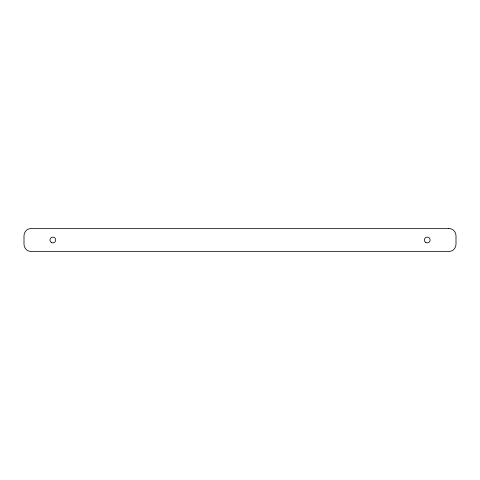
<?xml version="1.0" encoding="UTF-8"?>
<svg xmlns="http://www.w3.org/2000/svg" width="480" height="480" viewBox="0 0 480 480"><rect width="100%" height="100%" fill="white"/><g stroke="black" fill="none" stroke-linecap="round" stroke-linejoin="round"><path stroke-width="0.72" d="M448.8 228.48L31.2 228.48A7.2 7.2 0 0 0 24 235.68L24 244.32A7.2 7.2 0 0 0 31.2 251.52L448.8 251.52A7.2 7.2 0 0 0 456 244.32L456 235.68A7.2 7.2 0 0 0 448.8 228.48M425.802 242.496A2.88 2.88 0 0 0 430.122 240A2.88 2.88 0 0 0 425.802 237.504A2.88 2.88 0 0 0 425.802 242.496M51.402 242.496A2.88 2.88 0 0 0 55.722 240A2.88 2.88 0 0 0 51.402 237.504A2.88 2.88 0 0 0 51.402 242.496"/></g></svg>
